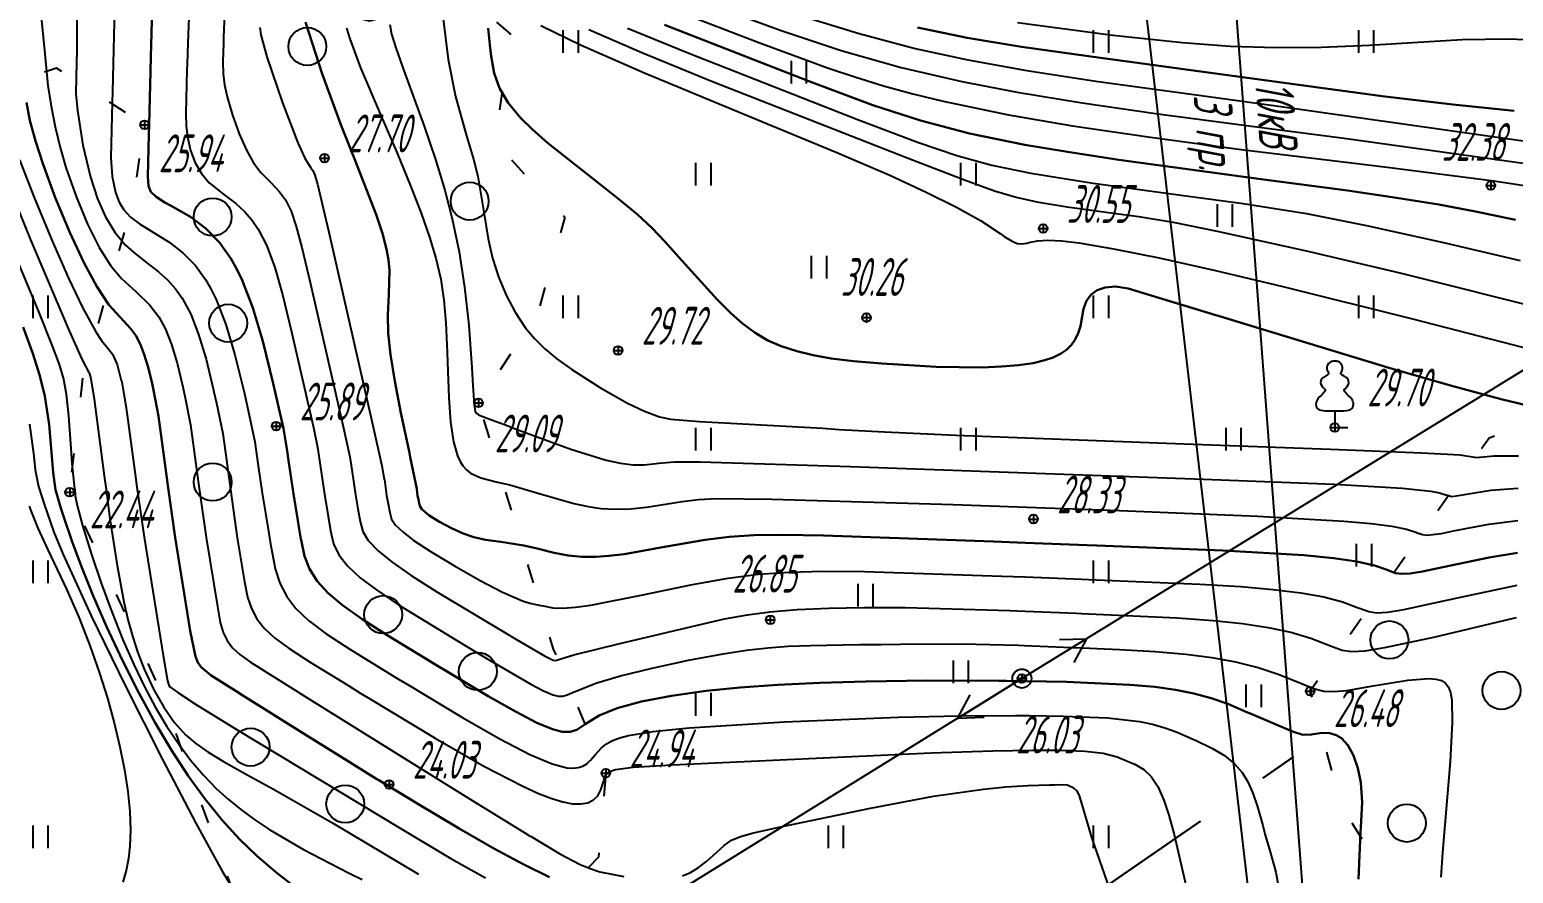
# Model space of a CAD drawing. Extents: x 1233805 to 1234355, y 654698 to 655114.
# Drawn here: x 1234234.34 to 1234273.51, y 654754.49 to 654776.77 of the extents above; entities that cross this region are included whole.
import ezdxf

# ---------------------------------------------------------------- set-up
doc = ezdxf.new("R2010")
doc.units = 0
doc.linetypes.add('ИИDash_05_15', pattern=[2, 0.5, -1.5])
doc.linetypes.add('ИИDash_50_20', pattern=[7, 5, -2])
for name, color, linetype, lineweight in [('ИИ_ГОРИЗОНТАЛИ_ОСН', 32, 'Continuous', 25), ('ИИ_ГОРИЗОНТАЛИ_УТОЛЩ', 32, 'Continuous', 30), ('ИИ_ДОРОГИ_АД', 7, 'Continuous', 25), ('ИИ_ЛЭП_ВН', 250, 'Continuous', 25), ('ИИ_ЛЭП_НН', 250, 'Continuous', 25), ('ИИ_ОТМЕТКИ', 7, 'Continuous', 25), ('ИИ_УГОДЬЯ', 7, 'Continuous', 25)]:
    doc.layers.add(name, color=color, linetype=linetype, lineweight=lineweight)
doc.styles.add('VNIPISIMPLEXCUR', font='simplex.shx', dxfattribs={"width": 0.8, "oblique": 15})
doc.styles.add('ГОСТ 2.304 КУРСИВ', font='cs_gost2304.shx', dxfattribs={"oblique": 15})

# ---------------------------------------------------------------- blocks, each defined once
blk = doc.blocks.new('ИИ05401')
at = {"color": 0, "linetype": 'Continuous', "lineweight": 25}
for points in [[(-0.4, 1.2), (-0.4, 0)], [(0.4, 1.2), (0.4, 0)]]:
    blk.add_lwpolyline(points, dxfattribs=at)
blk = doc.blocks.new('ИИ053881')
at = {"color": 0, "linetype": 'Continuous', "lineweight": 25}
blk.add_lwpolyline([(0, 0.875), (0.129, 0.876), (0.342, 0.878), (0.479, 0.882), (0.614, 0.891), (0.726, 0.907), (0.816, 0.94), (0.906, 1), (0.956, 1.071), (0.983, 1.151), (0.991, 1.231), (0.986, 1.295), (0.963, 1.379), (0.932, 1.445), (0.884, 1.516), (0.798, 1.61), (0.719, 1.692), (0.646, 1.766), (0.575, 1.842), (0.536, 1.889), (0.511, 1.929), (0.501, 1.967), (0.504, 1.992), (0.518, 2.017), (0.545, 2.049), (0.608, 2.115), (0.679, 2.198), (0.732, 2.29), (0.745, 2.372), (0.736, 2.444), (0.709, 2.515), (0.672, 2.575), (0.633, 2.617), (0.596, 2.646), (0.548, 2.678), (0.495, 2.709), (0.408, 2.76), (0.363, 2.789), (0.336, 2.812), (0.324, 2.831), (0.321, 2.846), (0.325, 2.865), (0.335, 2.89), (0.353, 2.928), (0.372, 2.968), (0.4, 3.034), (0.413, 3.103), (0.412, 3.19), (0.398, 3.247), (0.363, 3.319), (0.32, 3.377), (0.284, 3.414), (0.246, 3.444), (0.181, 3.476), (0.125, 3.489), (0.07, 3.496), (0, 3.5), (-0.07, 3.496), (-0.125, 3.489), (-0.181, 3.476), (-0.246, 3.444), (-0.284, 3.414), (-0.32, 3.377), (-0.363, 3.319), (-0.398, 3.247), (-0.412, 3.19), (-0.413, 3.103), (-0.4, 3.034), (-0.372, 2.968), (-0.353, 2.928), (-0.335, 2.89), (-0.325, 2.865), (-0.321, 2.846), (-0.324, 2.831), (-0.336, 2.812), (-0.363, 2.789), (-0.408, 2.76), (-0.495, 2.709), (-0.548, 2.678), (-0.596, 2.646), (-0.633, 2.617), (-0.672, 2.575), (-0.709, 2.515), (-0.736, 2.444), (-0.745, 2.372), (-0.732, 2.29), (-0.679, 2.198), (-0.608, 2.115), (-0.545, 2.049), (-0.518, 2.017), (-0.504, 1.992), (-0.501, 1.967), (-0.511, 1.929), (-0.536, 1.889), (-0.575, 1.842), (-0.646, 1.766), (-0.719, 1.692), (-0.798, 1.61), (-0.884, 1.516), (-0.932, 1.445), (-0.963, 1.379), (-0.986, 1.295), (-0.991, 1.231), (-0.983, 1.151), (-0.956, 1.071), (-0.906, 1), (-0.816, 0.94), (-0.726, 0.907), (-0.614, 0.891), (-0.479, 0.882), (-0.342, 0.878), (-0.129, 0.876)], close=True, dxfattribs=at)
blk.add_lwpolyline([(0, 0.875), (0, 0), (0.7, 0)], dxfattribs=at)
blk = doc.blocks.new('ИИ05368')
at = {"color": 0, "linetype": 'Continuous'}
blk.add_circle((0, 0), 1, dxfattribs=at)
blk = doc.blocks.new('ИИ051081')
at = {"linetype": 'Continuous', "lineweight": 25}
blk.add_hatch(color=0, dxfattribs=at).paths.add_polyline_path([(-0.05, 0, 1), (0.05, 0, 1)])
at = {"color": 0, "linetype": 'Continuous', "lineweight": 25}
for radius in [0.5, 0.05]:
    blk.add_circle((0, 0), radius, dxfattribs=at)
blk = doc.blocks.new('ИИ051144')
at = {"color": 0, "linetype": 'Continuous', "lineweight": 25, "flags": 128}
for points in [[(4, 0), (0, 0)], [(2.775, 0.707), (4, 0), (2.775, -0.707)]]:
    blk.add_lwpolyline(points, dxfattribs=at)
blk = doc.blocks.new('PICKET')
at = {"color": 0, "linetype": 'Continuous', "lineweight": 25}
for p, q in [((-0.23, 0), (0.23, 0)), ((0, 0.23), (0, -0.23))]:
    blk.add_line(p, q, dxfattribs=at)
blk.add_circle((0, 0), 0.23, dxfattribs=at)
at = {"color": 0, "linetype": 'Continuous', "style": 'VNIPISIMPLEXCUR', "oblique": 15, "width": 0.8}
blk.add_attdef('OTMETKA', (1.25, 0.3), '', height=2, dxfattribs=at)
at = {"color": 8, "linetype": 'Continuous', "style": 'VNIPISIMPLEXCUR', "oblique": 15, "width": 0.8, "flags": 1}
blk.add_attdef('NOMER', (1.25, -2.7), '', height=2, dxfattribs=at)

msp = doc.modelspace()

# ---------------------------------------------------------------- linework, layer by layer
at = {"layer": 'ИИ_ГОРИЗОНТАЛИ_ОСН', "flags": 128}
for points, elevation in [([(1234238.641, 654779.506), (1234238.517, 654776.424), (1234238.496, 654775.851), (1234238.491, 654775.714), (1234238.461, 654774.555), (1234238.473, 654774.227), (1234238.506, 654773.941), (1234238.589, 654773.574), (1234238.712, 654773.25), (1234238.877, 654772.968), (1234239.084, 654772.727), (1234239.468, 654772.418), (1234239.781, 654772.176), (1234240.01, 654771.968), (1234240.208, 654771.744), (1234240.377, 654771.5), (1234240.6, 654771.058), (1234240.812, 654770.484), (1234241.017, 654769.773), (1234241.263, 654768.756), (1234241.833, 654766.262), (1234241.943, 654765.741), (1234241.998, 654765.396), (1234242.015, 654765.27), (1234242.124, 654764.5), (1234242.214, 654763.965), (1234242.285, 654763.548), (1234242.287, 654763.536), (1234242.365, 654763.189), (1234242.504, 654762.903), (1234242.735, 654762.608), (1234243.068, 654762.298), (1234243.497, 654761.973), (1234244.076, 654761.582), (1234245.838, 654760.506), (1234246.059, 654760.374), (1234246.399, 654760.171), (1234247.572, 654759.486), (1234247.909, 654759.311), (1234248.152, 654759.208), (1234248.295, 654759.171), (1234248.416, 654759.169), (1234248.537, 654759.2), (1234248.722, 654759.28), (1234249.315, 654759.519), (1234249.944, 654759.704), (1234250.779, 654759.91), (1234251.736, 654760.116), (1234252.654, 654760.286), (1234253.271, 654760.381), (1234253.835, 654760.447), (1234254.365, 654760.488), (1234254.956, 654760.511), (1234256.253, 654760.53), (1234256.823, 654760.535), (1234257.335, 654760.542), (1234258.95, 654760.555), (1234260.439, 654760.514), (1234260.608, 654760.506), (1234261.848, 654760.455), (1234261.938, 654760.452), (1234263.113, 654760.404), (1234264.054, 654760.347), (1234264.87, 654760.275), (1234265.553, 654760.188), (1234266.179, 654760.072), (1234266.774, 654759.922), (1234267.333, 654759.74), (1234267.922, 654759.504), (1234267.939, 654759.496), (1234268.278, 654759.361), (1234268.515, 654759.302), (1234268.778, 654759.289), (1234269.121, 654759.321), (1234269.811, 654759.438), (1234270.726, 654759.591), (1234271.281, 654759.636), (1234271.473, 654759.622), (1234271.617, 654759.581), (1234271.726, 654759.511), (1234271.805, 654759.406), (1234271.859, 654759.263), (1234271.891, 654759.071), (1234271.901, 654758.476), (1234271.843, 654757.44), (1234271.71, 654755.769), (1234271.649, 654755.042), (1234271.605, 654754.393)], 26.5), ([(1234236.602, 654778.077), (1234236.528, 654775.134), (1234236.518, 654774.847), (1234236.486, 654773.395), (1234236.522, 654772.895), (1234236.611, 654772.469), (1234236.702, 654772.216), (1234236.827, 654772.01), (1234237.004, 654771.82), (1234237.24, 654771.639), (1234237.537, 654771.459), (1234238.028, 654771.154), (1234238.399, 654770.865), (1234238.718, 654770.539), (1234238.985, 654770.173), (1234239.126, 654769.927), (1234239.262, 654769.647), (1234239.522, 654768.979), (1234239.763, 654768.178), (1234240.011, 654767.159), (1234240.021, 654767.117), (1234240.114, 654766.709), (1234240.286, 654765.883), (1234240.379, 654765.253), (1234240.483, 654764.53), (1234240.629, 654763.633), (1234240.722, 654763.073), (1234240.727, 654763.047), (1234240.825, 654762.533), (1234240.948, 654762.15), (1234241.128, 654761.803), (1234241.37, 654761.487), (1234241.706, 654761.168), (1234242.171, 654760.817), (1234242.791, 654760.409), (1234243.808, 654759.785), (1234244.079, 654759.62), (1234244.351, 654759.456), (1234245.755, 654758.61), (1234246.752, 654758.04), (1234247.546, 654757.629), (1234248.135, 654757.38), (1234248.524, 654757.28), (1234248.685, 654757.269), (1234248.826, 654757.284), (1234248.946, 654757.322), (1234249.053, 654757.386), (1234249.153, 654757.476), (1234249.272, 654757.617), (1234249.437, 654757.804), (1234249.569, 654757.908), (1234249.728, 654757.994), (1234249.921, 654758.067), (1234250.156, 654758.13), (1234250.795, 654758.236), (1234251.756, 654758.33), (1234254.274, 654758.488), (1234257.278, 654758.616), (1234258.896, 654758.654), (1234260.368, 654758.658), (1234260.432, 654758.657), (1234260.723, 654758.656), (1234261.634, 654758.644), (1234262.8, 654758.593), (1234263.642, 654758.501), (1234263.988, 654758.431), (1234264.316, 654758.337), (1234264.637, 654758.218), (1234265.05, 654758.037), (1234265.096, 654758.016), (1234265.125, 654758.003), (1234265.573, 654757.788), (1234265.889, 654757.598), (1234266.15, 654757.386), (1234266.355, 654757.149), (1234266.503, 654756.905), (1234266.636, 654756.606), (1234266.759, 654756.248), (1234266.898, 654755.75), (1234266.966, 654755.498), (1234267.079, 654755.117), (1234267.243, 654754.524), (1234267.329, 654754.032)], 25.5), ([(1234239.525, 654777.988), (1234239.464, 654776.572), (1234239.46, 654776.459), (1234239.459, 654776.425), (1234239.444, 654775.92), (1234239.452, 654775.604), (1234239.485, 654775.313), (1234239.553, 654774.995), (1234239.695, 654774.508), (1234239.875, 654774.015), (1234240.064, 654773.588), (1234240.253, 654773.252), (1234240.444, 654772.998), (1234240.706, 654772.729), (1234240.941, 654772.487), (1234241.097, 654772.274), (1234241.242, 654771.979), (1234241.382, 654771.573), (1234241.532, 654771.016), (1234241.752, 654770.089), (1234242.62, 654766.29), (1234242.794, 654765.488), (1234242.852, 654765.145), (1234242.852, 654765.144), (1234242.944, 654764.485), (1234243.008, 654764.115), (1234243.066, 654763.785), (1234243.067, 654763.778), (1234243.136, 654763.515), (1234243.282, 654763.278), (1234243.539, 654763.01), (1234243.917, 654762.704), (1234244.415, 654762.357), (1234245.088, 654761.925), (1234247.018, 654760.769), (1234247.049, 654760.751), (1234247.194, 654760.666), (1234247.936, 654760.235), (1234248.161, 654760.122), (1234248.23, 654760.114), (1234248.344, 654760.148), (1234248.712, 654760.26), (1234249.922, 654760.557), (1234250.968, 654760.809), (1234251.225, 654760.872), (1234252.69, 654761.208), (1234253.294, 654761.314), (1234253.881, 654761.393), (1234254.609, 654761.456), (1234255.438, 654761.496), (1234256.375, 654761.513), (1234257.469, 654761.508), (1234260.224, 654761.428), (1234260.623, 654761.411), (1234261.985, 654761.357), (1234262.111, 654761.352), (1234264.643, 654761.238), (1234265.594, 654761.168), (1234266.363, 654761.088), (1234267.041, 654760.985), (1234267.644, 654760.856), (1234268.171, 654760.7), (1234268.684, 654760.5), (1234268.692, 654760.497), (1234268.994, 654760.383), (1234269.251, 654760.347), (1234269.601, 654760.367), (1234270.12, 654760.452), (1234271.415, 654760.731), (1234273.48, 654761.22), (1234273.603, 654761.25)], 27), ([(1234250.456, 654777.644), (1234253.597, 654776.426), (1234255.406, 654775.759), (1234256.154, 654775.511), (1234256.887, 654775.288), (1234257.658, 654775.077), (1234258.457, 654774.88), (1234260.187, 654774.52), (1234261.879, 654774.231), (1234263.932, 654773.927), (1234266.333, 654773.608), (1234269.459, 654773.226), (1234270.255, 654773.13), (1234273.003, 654772.778), (1234273.863, 654772.647)], 32.5), ([(1234252.283, 654777.443), (1234254.18, 654776.745), (1234255.771, 654776.221), (1234257.355, 654775.773), (1234258.954, 654775.397), (1234260.417, 654775.115), (1234262.127, 654774.834), (1234264.129, 654774.546), (1234267.008, 654774.166), (1234269.046, 654773.9), (1234274.033, 654773.207)], 33), ([(1234234.643, 654777.097), (1234234.727, 654776.311), (1234234.765, 654775.853), (1234234.822, 654775.291), (1234234.907, 654774.75), (1234235.017, 654774.202), (1234235.149, 654773.661), (1234235.301, 654773.133), (1234235.568, 654772.36), (1234235.869, 654771.635), (1234236.18, 654771.018), (1234236.488, 654770.535), (1234236.77, 654770.201), (1234237.152, 654769.843), (1234237.518, 654769.496), (1234237.756, 654769.187), (1234237.925, 654768.864), (1234238.085, 654768.454), (1234238.233, 654767.962), (1234238.386, 654767.334), (1234238.396, 654767.293), (1234238.442, 654767.09), (1234238.59, 654766.334), (1234238.794, 654764.839), (1234238.81, 654764.714), (1234239.002, 654763.356), (1234239.298, 654761.538), (1234239.376, 654761.118), (1234239.452, 654760.854), (1234239.556, 654760.639), (1234239.701, 654760.449), (1234239.895, 654760.272), (1234240.176, 654760.065), (1234241.349, 654759.325), (1234241.685, 654759.117), (1234245.025, 654757.041), (1234246.039, 654756.409), (1234247.418, 654755.558), (1234247.541, 654755.484), (1234247.582, 654755.459), (1234248.34, 654755.009), (1234248.876, 654754.727), (1234249.141, 654754.614), (1234249.393, 654754.532), (1234250.026, 654754.411)], 24.5), ([(1234235.584, 654777.035), (1234235.587, 654776.229), (1234235.571, 654775.533), (1234235.571, 654775.518), (1234235.565, 654775.077), (1234235.601, 654774.632), (1234235.743, 654773.721), (1234235.946, 654772.87), (1234236.134, 654772.305), (1234236.347, 654771.824), (1234236.59, 654771.418), (1234236.864, 654771.087), (1234237.082, 654770.889), (1234237.403, 654770.64), (1234237.743, 654770.377), (1234237.986, 654770.158), (1234238.194, 654769.927), (1234238.37, 654769.68), (1234238.594, 654769.255), (1234238.803, 654768.716), (1234238.998, 654768.07), (1234239.199, 654767.247), (1234239.208, 654767.205), (1234239.276, 654766.91), (1234239.438, 654766.109), (1234239.607, 654764.891), (1234239.643, 654764.622), (1234239.823, 654763.348), (1234240.014, 654762.185), (1234240.095, 654761.783), (1234240.195, 654761.483), (1234240.34, 654761.213), (1234240.533, 654760.967), (1234240.807, 654760.713), (1234241.197, 654760.425), (1234241.752, 654760.065), (1234242.74, 654759.457), (1234243.09, 654759.243), (1234243.299, 654759.115), (1234245.045, 654758.06), (1234246.33, 654757.324), (1234247.36, 654756.79), (1234247.776, 654756.602), (1234248.126, 654756.465), (1234248.42, 654756.377), (1234248.677, 654756.329), (1234248.898, 654756.322), (1234249.083, 654756.356), (1234249.229, 654756.429), (1234249.343, 654756.541), (1234249.425, 654756.692), (1234249.489, 654756.907), (1234249.498, 654756.947), (1234249.537, 654757.065), (1234249.59, 654757.138), (1234249.676, 654757.191), (1234249.806, 654757.231), (1234250.272, 654757.291), (1234251.307, 654757.352), (1234258.14, 654757.672), (1234259.77, 654757.728), (1234260.832, 654757.742), (1234260.876, 654757.741), (1234261.156, 654757.742), (1234261.553, 654757.74), (1234262.208, 654757.715), (1234262.688, 654757.663), (1234263.056, 654757.571), (1234263.454, 654757.403), (1234263.496, 654757.383), (1234263.504, 654757.379), (1234263.759, 654757.236), (1234263.952, 654757.052), (1234264.127, 654756.784), (1234264.287, 654756.423), (1234264.417, 654756.03), (1234264.558, 654755.518), (1234264.9, 654754.03)], 25), ([(1234245.248, 654777.121), (1234245.394, 654775.98), (1234245.584, 654775), (1234245.877, 654773.963), (1234246.059, 654773.352), (1234246.173, 654772.898), (1234246.337, 654771.953), (1234246.452, 654771.242), (1234246.565, 654770.733), (1234246.72, 654770.238), (1234246.92, 654769.758), (1234247.158, 654769.308), (1234247.426, 654768.906), (1234247.669, 654768.611), (1234247.943, 654768.339), (1234248.259, 654768.078), (1234248.66, 654767.792), (1234249.412, 654767.311), (1234250.126, 654766.905), (1234250.571, 654766.691), (1234250.969, 654766.542), (1234251.274, 654766.479), (1234252.031, 654766.425), (1234253.34, 654766.352), (1234255.283, 654766.242), (1234255.718, 654766.214), (1234256.916, 654766.145), (1234258.793, 654766.064), (1234264.827, 654765.836), (1234268.69, 654765.692), (1234271.102, 654765.594), (1234272.11, 654765.538), (1234272.492, 654765.483), (1234272.5, 654765.48), (1234272.549, 654765.469), (1234272.623, 654765.478), (1234272.636, 654765.481), (1234273.003, 654765.517), (1234273.649, 654765.516)], 29.5), ([(1234254.656, 654777.15), (1234256.243, 654776.665), (1234257.72, 654776.275), (1234259.113, 654775.97), (1234260.669, 654775.689), (1234262.488, 654775.41), (1234265.269, 654775.028), (1234267.249, 654774.759), (1234275.14, 654773.642)], 33.5), ([(1234240.421, 654776.826), (1234240.442, 654776.636), (1234240.6, 654776.049), (1234241.015, 654774.838), (1234241.422, 654773.776), (1234241.607, 654773.374), (1234241.767, 654773.12), (1234241.817, 654773.049), (1234241.872, 654772.924), (1234241.941, 654772.687), (1234242.242, 654771.423), (1234243.406, 654766.319), (1234243.642, 654765.248), (1234243.706, 654764.896), (1234243.707, 654764.891), (1234243.764, 654764.47), (1234243.805, 654764.251), (1234243.847, 654764.023), (1234243.848, 654764.016), (1234243.896, 654763.847), (1234244.002, 654763.688), (1234244.191, 654763.504), (1234244.47, 654763.29), (1234244.939, 654762.98), (1234245.555, 654762.608), (1234246.233, 654762.226), (1234246.824, 654761.917), (1234247.35, 654761.686), (1234247.548, 654761.624), (1234247.746, 654761.582), (1234247.84, 654761.564), (1234247.903, 654761.55), (1234248.153, 654761.505), (1234248.423, 654761.494), (1234248.755, 654761.516), (1234249.154, 654761.57), (1234250.533, 654761.848), (1234251.843, 654762.12), (1234252.784, 654762.286), (1234253.589, 654762.387), (1234254.406, 654762.447), (1234255.28, 654762.469), (1234256.385, 654762.458), (1234260.009, 654762.342), (1234260.627, 654762.316), (1234262.122, 654762.258), (1234262.299, 654762.252), (1234265.239, 654762.128), (1234266.32, 654762.061), (1234267.174, 654761.988), (1234267.902, 654761.899), (1234268.514, 654761.789), (1234269.008, 654761.66), (1234269.445, 654761.497), (1234269.454, 654761.493), (1234269.701, 654761.401), (1234269.911, 654761.371), (1234270.197, 654761.388), (1234270.621, 654761.458), (1234272.037, 654761.764), (1234273.612, 654762.103)], 27.5), ([(1234242.711, 654776.812), (1234242.794, 654776.522), (1234243.074, 654775.761), (1234243.594, 654774.543), (1234244.041, 654773.507), (1234244.399, 654772.645), (1234244.679, 654771.923), (1234244.9, 654771.288), (1234245.066, 654770.733), (1234245.194, 654770.183), (1234245.281, 654769.629), (1234245.334, 654769.03), (1234245.367, 654768.25), (1234245.374, 654767.987), (1234245.405, 654767.051), (1234245.454, 654766.4), (1234245.531, 654765.887), (1234245.637, 654765.512), (1234245.704, 654765.369), (1234245.783, 654765.248), (1234245.876, 654765.146), (1234245.985, 654765.061), (1234246.255, 654764.935), (1234246.694, 654764.822), (1234247.019, 654764.745), (1234247.73, 654764.537), (1234248.713, 654764.255), (1234249.088, 654764.175), (1234249.424, 654764.125), (1234249.804, 654764.103), (1234250.205, 654764.115), (1234250.632, 654764.16), (1234251.185, 654764.249), (1234251.567, 654764.312), (1234252.002, 654764.363), (1234252.466, 654764.388), (1234253.939, 654764.374), (1234258.725, 654764.229), (1234263.116, 654764.074), (1234266.766, 654763.92), (1234269.044, 654763.788), (1234269.758, 654763.725), (1234270.308, 654763.655), (1234270.696, 654763.58), (1234270.968, 654763.49), (1234270.977, 654763.486), (1234271.114, 654763.436), (1234271.23, 654763.42), (1234271.622, 654763.468), (1234271.936, 654763.532), (1234272.87, 654763.712), (1234273.631, 654763.809)], 28.5), ([(1234243.848, 654776.907), (1234243.898, 654776.654), (1234244.006, 654776.29), (1234244.183, 654775.784), (1234244.362, 654775.302), (1234244.76, 654774.217), (1234245.059, 654773.34), (1234245.306, 654772.526), (1234245.5, 654771.777), (1234245.68, 654770.905), (1234245.824, 654769.965), (1234245.933, 654768.967), (1234246.015, 654767.837), (1234246.041, 654767.373), (1234246.074, 654766.864), (1234246.106, 654766.689), (1234246.137, 654766.639), (1234246.195, 654766.599), (1234246.532, 654766.467), (1234246.876, 654766.34), (1234247.214, 654766.212), (1234248.628, 654765.692), (1234249.559, 654765.403), (1234249.938, 654765.32), (1234250.273, 654765.278), (1234250.568, 654765.276), (1234250.882, 654765.313), (1234250.958, 654765.325), (1234251.368, 654765.359), (1234252.049, 654765.353), (1234256.01, 654765.231), (1234265.336, 654764.902), (1234268.782, 654764.764), (1234270.577, 654764.663), (1234271.334, 654764.583), (1234271.566, 654764.539), (1234271.73, 654764.486), (1234271.738, 654764.483), (1234271.89, 654764.444), (1234272.122, 654764.473), (1234272.228, 654764.494), (1234272.918, 654764.61), (1234273.64, 654764.663)], 29), ([(1234247.838, 654776.881), (1234248.884, 654776.369), (1234250.597, 654775.618), (1234253.414, 654774.448), (1234255.65, 654773.523), (1234257.052, 654772.922), (1234258.016, 654772.48), (1234258.815, 654772.08), (1234259.443, 654771.726), (1234259.963, 654771.383), (1234260.071, 654771.307), (1234260.262, 654771.19), (1234260.413, 654771.126), (1234260.542, 654771.109), (1234260.682, 654771.133), (1234260.721, 654771.144), (1234260.949, 654771.194), (1234261.225, 654771.209), (1234261.591, 654771.19), (1234262.047, 654771.137), (1234262.958, 654770.984), (1234264.163, 654770.741), (1234265.655, 654770.408), (1234267.425, 654769.988), (1234270.853, 654769.133), (1234275.26, 654767.997)], 30.5), ([(1234249.108, 654776.769), (1234250.508, 654776.166), (1234252.372, 654775.402), (1234257.54, 654773.373), (1234259.025, 654772.804), (1234259.819, 654772.517), (1234260.385, 654772.345), (1234260.937, 654772.224), (1234261.736, 654772.094), (1234262.96, 654771.925), (1234263.628, 654771.834), (1234264.537, 654771.688), (1234265.699, 654771.448), (1234268.089, 654770.918), (1234270.55, 654770.338), (1234274.522, 654769.342)], 31), ([(1234250.128, 654776.806), (1234251.744, 654776.145), (1234256.226, 654774.391), (1234257.809, 654773.792), (1234258.821, 654773.447), (1234259.748, 654773.192), (1234260.775, 654772.977), (1234262.419, 654772.713), (1234264.937, 654772.37), (1234266.381, 654772.176), (1234268.056, 654771.916), (1234269.637, 654771.599), (1234271.668, 654771.15), (1234273.693, 654770.673)], 31.5), ([(1234260.421, 654776.958), (1234262.939, 654776.625), (1234264.778, 654776.427), (1234266.036, 654776.337), (1234267.24, 654776.296), (1234268.448, 654776.302), (1234269.721, 654776.355), (1234270.575, 654776.411), (1234272.164, 654776.505), (1234273.385, 654776.527), (1234274.529, 654776.484)], 34.5), ([(1234233.456, 654773.436), (1234234.364, 654771.223), (1234235.358, 654768.879), (1234235.721, 654768.068), (1234235.903, 654767.72), (1234235.911, 654767.709), (1234235.952, 654767.585), (1234235.958, 654767.557), (1234235.961, 654767.546), (1234236.046, 654767.011), (1234236.312, 654764.991), (1234236.358, 654764.626), (1234236.462, 654763.848), (1234236.655, 654762.619), (1234236.832, 654761.658), (1234236.943, 654761.159), (1234237.062, 654760.725), (1234237.199, 654760.315), (1234237.368, 654759.886), (1234237.62, 654759.338), (1234237.88, 654758.875), (1234238.159, 654758.48), (1234238.457, 654758.15), (1234238.728, 654757.917), (1234239.056, 654757.687), (1234239.462, 654757.442), (1234240.106, 654757.087), (1234240.784, 654756.715), (1234242.317, 654755.833), (1234244.61, 654754.466)], 23), ([(1234234.071, 654773.335), (1234234.462, 654772.334), (1234234.927, 654771.213), (1234235.369, 654770.204), (1234235.735, 654769.431), (1234236.087, 654768.792), (1234236.241, 654768.563), (1234236.404, 654768.359), (1234236.526, 654768.201), (1234236.648, 654767.928), (1234236.762, 654767.507), (1234236.771, 654767.469), (1234236.786, 654767.405), (1234236.894, 654766.785), (1234237.145, 654764.899), (1234237.164, 654764.746), (1234237.362, 654763.37), (1234237.866, 654760.244), (1234237.985, 654759.57), (1234238.013, 654759.459), (1234238.039, 654759.414), (1234238.251, 654759.266), (1234238.255, 654759.263), (1234238.718, 654758.958), (1234238.721, 654758.956), (1234239.821, 654758.282), (1234244.126, 654755.681), (1234245.464, 654754.884), (1234246.38, 654754.371)], 23.5), ([(1234233.061, 654772.936), (1234234.581, 654769.296), (1234234.929, 654768.441), (1234235.118, 654767.931), (1234235.233, 654767.536), (1234235.307, 654767.141), (1234235.369, 654766.566), (1234235.426, 654765.72), (1234235.451, 654765.316), (1234235.528, 654764.647), (1234235.533, 654764.618), (1234235.544, 654764.51), (1234235.545, 654764.463), (1234235.592, 654764.207), (1234235.737, 654763.676), (1234235.972, 654762.91), (1234236.229, 654762.15), (1234236.507, 654761.397), (1234236.806, 654760.659), (1234237.093, 654760.006), (1234237.378, 654759.415), (1234237.668, 654758.87), (1234237.967, 654758.367), (1234238.277, 654757.901), (1234238.598, 654757.472), (1234238.93, 654757.08), (1234239.275, 654756.724), (1234239.582, 654756.445), (1234239.918, 654756.172), (1234240.284, 654755.904), (1234240.683, 654755.638), (1234241.57, 654755.118), (1234242.762, 654754.506), (1234243.12, 654754.327)], 22.5), ([(1234234.339, 654766.352), (1234234.45, 654765.503), (1234234.49, 654765.148), (1234234.577, 654764.702), (1234234.738, 654764.189), (1234234.783, 654764.059), (1234234.801, 654764.006), (1234234.982, 654763.498), (1234235.217, 654762.923), (1234235.963, 654761.293), (1234236.861, 654759.452), (1234237.85, 654757.493), (1234238.727, 654755.818), (1234239.426, 654754.551), (1234239.765, 654753.983)], 21.5), ([(1234234.332, 654764.185), (1234234.358, 654764.114), (1234234.384, 654764.043), (1234234.555, 654763.608), (1234234.82, 654763.032), (1234234.908, 654762.849), (1234235.31, 654761.998), (1234235.636, 654761.251), (1234235.93, 654760.508), (1234236.19, 654759.772), (1234236.394, 654759.119), (1234236.574, 654758.466), (1234236.725, 654757.829), (1234236.845, 654757.22), (1234236.932, 654756.651), (1234236.984, 654756.124), (1234237.003, 654755.643), (1234236.988, 654755.211), (1234236.949, 654754.883), (1234236.886, 654754.566), (1234236.798, 654754.261)], 21), ([(1234251.578, 654754.423), (1234251.789, 654754.513), (1234252.002, 654754.641), (1234252.218, 654754.808), (1234252.483, 654755.046), (1234252.676, 654755.222), (1234252.875, 654755.363), (1234253.107, 654755.462), (1234253.454, 654755.558), (1234254.129, 654755.709), (1234256.497, 654756.207), (1234258.207, 654756.527), (1234259.527, 654756.715), (1234260.116, 654756.771), (1234260.695, 654756.807), (1234261.272, 654756.825), (1234261.321, 654756.825), (1234261.403, 654756.831), (1234261.473, 654756.837), (1234261.734, 654756.825), (1234261.874, 654756.764), (1234261.895, 654756.75), (1234261.903, 654756.745), (1234261.988, 654756.67), (1234262.052, 654756.541), (1234262.12, 654756.304), (1234262.374, 654755.438), (1234262.864, 654754.042)], 24.5)]:
    msp.add_lwpolyline(points, dxfattribs=dict(at, elevation=elevation))
at = {"layer": 'ИИ_ГОРИЗОНТАЛИ_УТОЛЩ', "flags": 128}
for points, elevation in [([(1234237.629, 654779.335), (1234237.562, 654776.689), (1234237.545, 654776.045), (1234237.526, 654775.316), (1234237.495, 654774.271), (1234237.485, 654774.004), (1234237.46, 654772.888), (1234237.481, 654772.646), (1234237.545, 654772.489), (1234237.678, 654772.353), (1234237.915, 654772.203), (1234238.06, 654772.126), (1234238.584, 654771.826), (1234238.996, 654771.514), (1234239.355, 654771.147), (1234239.657, 654770.725), (1234239.806, 654770.458), (1234239.951, 654770.152), (1234240.232, 654769.421), (1234240.496, 654768.544), (1234240.772, 654767.428), (1234240.773, 654767.423), (1234240.854, 654767.078), (1234241.047, 654766.233), (1234241.144, 654765.649), (1234241.179, 654765.391), (1234241.304, 654764.515), (1234241.421, 654763.804), (1234241.503, 654763.311), (1234241.506, 654763.293), (1234241.595, 654762.862), (1234241.726, 654762.527), (1234241.932, 654762.205), (1234242.219, 654761.893), (1234242.599, 654761.573), (1234243.117, 654761.205), (1234243.782, 654760.777), (1234244.794, 654760.163), (1234245.069, 654759.997), (1234245.389, 654759.805), (1234246.451, 654759.169), (1234247.168, 654758.76), (1234247.73, 654758.469), (1234248.143, 654758.294), (1234248.402, 654758.227), (1234248.61, 654758.224), (1234248.787, 654758.283), (1234249.006, 654758.426), (1234249.376, 654758.662), (1234249.851, 654758.852), (1234250.494, 654759.026), (1234251.287, 654759.18), (1234252.205, 654759.308), (1234253.097, 654759.398), (1234254.099, 654759.469), (1234255.207, 654759.523), (1234256.415, 654759.559), (1234258.027, 654759.579), (1234259.93, 654759.574), (1234259.988, 654759.574), (1234260.135, 654759.572), (1234261.715, 654759.547), (1234263.392, 654759.471), (1234264.049, 654759.413), (1234264.596, 654759.339), (1234265.077, 654759.243), (1234265.534, 654759.118), (1234265.973, 654758.963), (1234266.492, 654758.742), (1234266.545, 654758.719), (1234267.685, 654758.237), (1234267.953, 654758.152), (1234268.186, 654758.161), (1234268.232, 654758.168), (1234268.475, 654758.197), (1234268.667, 654758.188), (1234268.836, 654758.142), (1234268.979, 654758.057), (1234269.147, 654757.872), (1234269.294, 654757.602), (1234269.412, 654757.264), (1234269.489, 654756.89), (1234269.523, 654756.369), (1234269.488, 654755.699), (1234269.479, 654755.586), (1234269.425, 654754.336)], 26), ([(1234241.628, 654776.963), (1234242.066, 654775.606), (1234242.566, 654774.24), (1234242.92, 654773.356), (1234243.493, 654771.885), (1234243.658, 654771.384), (1234243.765, 654770.974), (1234243.814, 654770.695), (1234243.839, 654770.42), (1234243.821, 654769.771), (1234243.796, 654769.229), (1234243.81, 654768.755), (1234243.871, 654768.19), (1234243.982, 654767.484), (1234244.142, 654766.648), (1234244.367, 654765.594), (1234244.392, 654765.479), (1234244.561, 654764.643), (1234244.561, 654764.639), (1234244.585, 654764.455), (1234244.604, 654764.368), (1234244.628, 654764.26), (1234244.629, 654764.254), (1234244.651, 654764.18), (1234244.696, 654764.111), (1234244.893, 654763.943), (1234245.166, 654763.771), (1234245.481, 654763.603), (1234245.786, 654763.468), (1234246.068, 654763.37), (1234246.375, 654763.299), (1234246.785, 654763.243), (1234247.389, 654763.151), (1234247.739, 654763.064), (1234248.191, 654762.952), (1234248.559, 654762.886), (1234248.924, 654762.851), (1234249.289, 654762.848), (1234249.634, 654762.871), (1234250.036, 654762.92), (1234251.157, 654763.118), (1234252.175, 654763.299), (1234252.815, 654763.377), (1234253.474, 654763.418), (1234254.234, 654763.427), (1234255.3, 654763.408), (1234259.794, 654763.256), (1234260.626, 654763.222), (1234262.259, 654763.16), (1234262.515, 654763.151), (1234265.847, 654763.018), (1234267.985, 654762.889), (1234268.764, 654762.812), (1234269.384, 654762.722), (1234269.846, 654762.62), (1234270.207, 654762.493), (1234270.215, 654762.49), (1234270.407, 654762.418), (1234270.57, 654762.396), (1234270.793, 654762.409), (1234271.121, 654762.463), (1234271.819, 654762.609), (1234272.88, 654762.83), (1234273.621, 654762.956)], 28), ([(1234246.444, 654776.81), (1234246.494, 654776.371), (1234246.524, 654776.066), (1234246.602, 654775.616), (1234246.746, 654775.226), (1234246.979, 654774.837), (1234247.305, 654774.443), (1234247.616, 654774.136), (1234248.018, 654773.782), (1234249.217, 654772.828), (1234249.944, 654772.258), (1234250.387, 654771.886), (1234250.768, 654771.532), (1234251.114, 654771.175), (1234251.552, 654770.683), (1234251.563, 654770.671), (1234252.493, 654769.642), (1234252.851, 654769.286), (1234253.164, 654769.008), (1234253.496, 654768.761), (1234253.832, 654768.564), (1234254.184, 654768.409), (1234254.6, 654768.276), (1234255.031, 654768.17), (1234255.501, 654768.088), (1234256.09, 654768.016), (1234256.843, 654767.949), (1234258.279, 654767.866), (1234259.493, 654767.852), (1234260.005, 654767.872), (1234260.452, 654767.909), (1234260.833, 654767.964), (1234261.146, 654768.037), (1234261.366, 654768.113), (1234261.555, 654768.206), (1234261.715, 654768.318), (1234261.848, 654768.447), (1234261.95, 654768.591), (1234262.029, 654768.756), (1234262.085, 654768.943), (1234262.132, 654769.193), (1234262.17, 654769.394), (1234262.248, 654769.608), (1234262.369, 654769.773), (1234262.53, 654769.891), (1234262.737, 654769.964), (1234263.013, 654769.987), (1234263.342, 654769.931), (1234265.661, 654769.228), (1234265.784, 654769.19), (1234270.203, 654767.845), (1234271.859, 654767.37), (1234273.193, 654767.013), (1234274.147, 654766.783)], 30), ([(1234251.107, 654776.892), (1234254.911, 654775.408), (1234256.606, 654774.776), (1234257.861, 654774.369), (1234259.154, 654774.03), (1234260.614, 654773.731), (1234261.741, 654773.539), (1234263.102, 654773.331), (1234266.916, 654772.814), (1234269.135, 654772.519), (1234270.426, 654772.331), (1234271.544, 654772.149), (1234272.518, 654771.969), (1234273.576, 654771.749)], 32), ([(1234257.782, 654776.825), (1234259.097, 654776.554), (1234260.525, 654776.318), (1234262.615, 654776.025), (1234263.462, 654775.91), (1234265.128, 654775.679), (1234270.054, 654775.016), (1234271.916, 654774.793), (1234273.536, 654774.622)], 34), ([(1234234.254, 654774.841), (1234234.349, 654774.368), (1234234.492, 654773.834), (1234234.686, 654773.234), (1234235.019, 654772.336), (1234235.404, 654771.411), (1234235.778, 654770.604), (1234236.111, 654769.983), (1234236.436, 654769.502), (1234236.816, 654769.078), (1234237.013, 654768.867), (1234237.141, 654768.694), (1234237.257, 654768.473), (1234237.367, 654768.191), (1234237.468, 654767.854), (1234237.574, 654767.421), (1234237.583, 654767.381), (1234237.613, 654767.253), (1234237.742, 654766.56), (1234237.978, 654764.806), (1234237.987, 654764.731), (1234238.182, 654763.363), (1234238.582, 654760.891), (1234238.716, 654760.212), (1234238.78, 654760.054), (1234238.87, 654759.932), (1234239.138, 654759.716), (1234239.796, 654759.298), (1234239.97, 654759.19), (1234241.688, 654758.116), (1234242.456, 654757.636), (1234243.368, 654757.068), (1234243.509, 654756.981), (1234243.558, 654756.951), (1234244.588, 654756.323), (1234245.68, 654755.673), (1234246.595, 654755.15), (1234247.393, 654754.721), (1234248.065, 654754.39)], 24), ([(1234234.17, 654768.915), (1234234.427, 654768.215), (1234234.611, 654767.627), (1234234.741, 654767.091), (1234234.858, 654766.342), (1234234.938, 654765.391), (1234234.961, 654765.079), (1234235.023, 654764.62), (1234235.173, 654764.109), (1234235.207, 654764.004), (1234235.226, 654763.944), (1234235.46, 654763.248), (1234235.715, 654762.565), (1234236.019, 654761.817), (1234236.373, 654761.01), (1234236.8, 654760.096), (1234237.225, 654759.253), (1234237.654, 654758.469), (1234238.089, 654757.741), (1234238.53, 654757.067), (1234238.977, 654756.45), (1234239.428, 654755.891), (1234239.884, 654755.39), (1234240.339, 654754.95), (1234240.831, 654754.526), (1234241.362, 654754.12)], 22)]:
    msp.add_lwpolyline(points, dxfattribs=dict(at, elevation=elevation))
at = {"layer": 'ИИ_ДОРОГИ_АД', "linetype": 'ИИDash_50_20', "lineweight": 30, "flags": 128}
msp.add_lwpolyline([(1234241.467, 654724.232), (1234247.552, 654732.23), (1234253.366, 654742.36), (1234259.586, 654751.709), (1234261.049, 654752.969), (1234267.71, 654757.565)], dxfattribs=at)
at = {"layer": 'ИИ_ЛЭП_ВН', "flags": 128}
for points in [[(1234249.351, 654825.911), (1234265.551, 654785.678), (1234269.79, 654729.767)], [(1234249.351, 654825.911), (1234262.875, 654785.279), (1234269.346, 654729.68)]]:
    msp.add_lwpolyline(points, dxfattribs=at)
at = {"layer": 'ИИ_ЛЭП_НН', "flags": 128}
msp.add_lwpolyline([(1234301.454, 654784.799), (1234260.54, 654759.634), (1234225.508, 654737.946), (1234210.181, 654726.963)], dxfattribs=at)
at = {"layer": 'ИИ_УГОДЬЯ', "linetype": 'ИИDash_05_15', "flags": 128}
msp.add_lwpolyline([(1234231.668, 654777.41), (1234234.216, 654779.871), (1234238.188, 654780.821), (1234241.17, 654777.539), (1234243.318, 654776.999), (1234245.777, 654777.711), (1234247.031, 654776.66), (1234246.845, 654775.372), (1234246.63, 654773.792), (1234248.472, 654771.814), (1234247.768, 654769.321), (1234246.193, 654766.912), (1234248.167, 654760.411), (1234249.553, 654757.137), (1234249.361, 654754.914), (1234246.247, 654751.773), (1234240.192, 654752.694), (1234237.814, 654759.275), (1234235.398, 654764.552), (1234235.749, 654767.578), (1234237.068, 654772.196), (1234237.375, 654774.258), (1234235.05, 654775.749), (1234232.272, 654774.854), (1234229.637, 654773.941), (1234228.797, 654774.2), (1234228.624, 654775.02), (1234230.19, 654776.196), (1234231.36, 654776.781)], close=True, dxfattribs=at)
msp.add_lwpolyline([(1234325.021, 654776.616), (1234323.244, 654775.229), (1234320.313, 654775.257), (1234316.192, 654770.181), (1234313.43, 654768.288), (1234305.101, 654763.63), (1234300.146, 654763.584), (1234296.752, 654770.068), (1234288.165, 654772.359), (1234281.136, 654765.984), (1234279.18, 654764.535), (1234277.586, 654765.766), (1234277.296, 654767.505), (1234272.876, 654765.984), (1234268.153, 654759.303), (1234268.964, 654756.276), (1234271.013, 654753.029), (1234270.421, 654751.298), (1234269.146, 654747.108), (1234263.737, 654746.754), (1234260.596, 654743.76), (1234261.211, 654738.899), (1234257.261, 654735.168), (1234256.8, 654729.804), (1234256.112, 654728.108), (1234254.283, 654726.737)], dxfattribs=at)

# ---------------------------------------------------------------- block references
at = {"layer": 'ИИ_ЛЭП_НН', "xscale": 0.4999999999999997, "yscale": 0.4999999999999997, "zscale": 0.4999999999999997}
for rotation in [31.59424494078538, 211.7610807105179]:
    msp.add_blockref('ИИ051144', (1234260.54, 654759.634), dxfattribs=dict(at, rotation=rotation))
at = {"layer": 'ИИ_ЛЭП_НН', "xscale": 0.5, "yscale": 0.5, "zscale": 0.5}
msp.add_blockref('ИИ051081', (1234260.54, 654759.634), dxfattribs=at)
at = {"layer": 'ИИ_ОТМЕТКИ'}
ref = msp.add_blockref('PICKET', (1234237.375, 654774.258, 25.943), dxfattribs=dict(at, xscale=0.5, yscale=0.5, zscale=0.5))
ref.add_attrib('OTMETKA', '25.94', (1234237.751, 654773.004, 25.943), dxfattribs={"layer": '0', "color": 0, "linetype": 'Continuous', "height": 1, "style": 'ГОСТ 2.304 КУРСИВ', "oblique": 15, "width": 0.65})
ref = msp.add_blockref('PICKET', (1234242.126, 654773.379, 27.696), dxfattribs=dict(at, xscale=0.5, yscale=0.5, zscale=0.5))
ref.add_attrib('OTMETKA', '27.70', (1234242.751, 654773.529, 27.696), dxfattribs={"layer": '0', "color": 0, "linetype": 'Continuous', "height": 1, "style": 'ГОСТ 2.304 КУРСИВ', "oblique": 15, "width": 0.65})
ref = msp.add_blockref('PICKET', (1234272.923, 654772.653, 32.378), dxfattribs=dict(at, xscale=0.5, yscale=0.5, zscale=0.5))
ref.add_attrib('OTMETKA', '32.38', (1234271.626, 654773.303, 32.378), dxfattribs={"layer": '0', "color": 0, "linetype": 'Continuous', "height": 1, "style": 'ГОСТ 2.304 КУРСИВ', "oblique": 15, "width": 0.65})
ref = msp.add_blockref('PICKET', (1234261.1, 654771.517, 30.551), dxfattribs=dict(at, xscale=0.5, yscale=0.5, zscale=0.5))
ref.add_attrib('OTMETKA', '30.55', (1234261.725, 654771.667, 30.551), dxfattribs={"layer": '0', "color": 0, "linetype": 'Continuous', "height": 1, "style": 'ГОСТ 2.304 КУРСИВ', "oblique": 15, "width": 0.65})
ref = msp.add_blockref('PICKET', (1234256.439, 654769.164, 30.262), dxfattribs=dict(at, xscale=0.5, yscale=0.5, zscale=0.5))
ref.add_attrib('OTMETKA', '30.26', (1234255.755, 654769.738, 30.262), dxfattribs={"layer": '0', "color": 0, "linetype": 'Continuous', "height": 1, "style": 'ГОСТ 2.304 КУРСИВ', "oblique": 15, "width": 0.65})
ref = msp.add_blockref('PICKET', (1234249.877, 654768.3, 29.723), dxfattribs=dict(at, xscale=0.5, yscale=0.5, zscale=0.5))
ref.add_attrib('OTMETKA', '29.72', (1234250.502, 654768.45, 29.723), dxfattribs={"layer": '0', "color": 0, "linetype": 'Continuous', "height": 1, "style": 'ГОСТ 2.304 КУРСИВ', "oblique": 15, "width": 0.65})
ref = msp.add_blockref('PICKET', (1234268.799, 654766.264, 29.698), dxfattribs=dict(at, xscale=0.5, yscale=0.5, zscale=0.5))
ref.add_attrib('OTMETKA', '29.70', (1234269.66, 654766.819, 29.698), dxfattribs={"layer": '0', "color": 0, "linetype": 'Continuous', "height": 1, "style": 'ГОСТ 2.304 КУРСИВ', "oblique": 15, "width": 0.65})
ref = msp.add_blockref('PICKET', (1234240.848, 654766.301, 25.894), dxfattribs=dict(at, xscale=0.5, yscale=0.5, zscale=0.5))
ref.add_attrib('OTMETKA', '25.89', (1234241.473, 654766.451, 25.894), dxfattribs={"layer": '0', "color": 0, "linetype": 'Continuous', "height": 1, "style": 'ГОСТ 2.304 КУРСИВ', "oblique": 15, "width": 0.65})
ref = msp.add_blockref('PICKET', (1234246.193, 654766.912, 29.09), dxfattribs=dict(at, xscale=0.5, yscale=0.5, zscale=0.5))
ref.add_attrib('OTMETKA', '29.09', (1234246.621, 654765.605, 29.09), dxfattribs={"layer": '0', "color": 0, "linetype": 'Continuous', "height": 1, "style": 'ГОСТ 2.304 КУРСИВ', "oblique": 15, "width": 0.65})
ref = msp.add_blockref('PICKET', (1234260.845, 654763.847, 28.334), dxfattribs=dict(at, xscale=0.5, yscale=0.5, zscale=0.5))
ref.add_attrib('OTMETKA', '28.33', (1234261.47, 654763.997, 28.334), dxfattribs={"layer": '0', "color": 0, "linetype": 'Continuous', "height": 1, "style": 'ГОСТ 2.304 КУРСИВ', "oblique": 15, "width": 0.65})
ref = msp.add_blockref('PICKET', (1234235.398, 654764.552, 22.435), dxfattribs=dict(at, xscale=0.5, yscale=0.5, zscale=0.5))
ref.add_attrib('OTMETKA', '22.44', (1234235.929, 654763.6, 22.435), dxfattribs={"layer": '0', "color": 0, "linetype": 'Continuous', "height": 1, "style": 'ГОСТ 2.304 КУРСИВ', "oblique": 15, "width": 0.65})
ref = msp.add_blockref('PICKET', (1234253.897, 654761.188, 26.847), dxfattribs=dict(at, xscale=0.5, yscale=0.5, zscale=0.5))
ref.add_attrib('OTMETKA', '26.85', (1234252.9, 654761.904, 26.847), dxfattribs={"layer": '0', "color": 0, "linetype": 'Continuous', "height": 1, "style": 'ГОСТ 2.304 КУРСИВ', "oblique": 15, "width": 0.65})
ref = msp.add_blockref('PICKET', (1234260.54, 654759.634, 26.028), dxfattribs=dict(at, xscale=0.5, yscale=0.5, zscale=0.5))
ref.add_attrib('OTMETKA', '26.03', (1234260.392, 654757.656, 26.028), dxfattribs={"layer": '0', "color": 0, "linetype": 'Continuous', "height": 1, "style": 'ГОСТ 2.304 КУРСИВ', "oblique": 15, "width": 0.65})
ref = msp.add_blockref('PICKET', (1234268.153, 654759.303, 26.476), dxfattribs=dict(at, xscale=0.5, yscale=0.5, zscale=0.5))
ref.add_attrib('OTMETKA', '26.48', (1234268.774, 654758.351, 26.476), dxfattribs={"layer": '0', "color": 0, "linetype": 'Continuous', "height": 1, "style": 'ГОСТ 2.304 КУРСИВ', "oblique": 15, "width": 0.65})
ref = msp.add_blockref('PICKET', (1234249.553, 654757.137, 24.942), dxfattribs=dict(at, xscale=0.5, yscale=0.5, zscale=0.5))
ref.add_attrib('OTMETKA', '24.94', (1234250.178, 654757.287, 24.942), dxfattribs={"layer": '0', "color": 0, "linetype": 'Continuous', "height": 1, "style": 'ГОСТ 2.304 КУРСИВ', "oblique": 15, "width": 0.65})
ref = msp.add_blockref('PICKET', (1234243.834, 654756.839, 24.025), dxfattribs=dict(at, xscale=0.5, yscale=0.5, zscale=0.5))
ref.add_attrib('OTMETKA', '24.03', (1234244.459, 654756.989, 24.025), dxfattribs={"layer": '0', "color": 0, "linetype": 'Continuous', "height": 1, "style": 'ГОСТ 2.304 КУРСИВ', "oblique": 15, "width": 0.65})
at = {"layer": 'ИИ_УГОДЬЯ', "xscale": 0.5, "yscale": 0.5, "zscale": 0.5}
for name, p in [('ИИ05368', (1234241.674, 654776.323)), ('ИИ05401', (1234248.623, 654776.153)), ('ИИ05401', (1234262.623, 654776.153)), ('ИИ05401', (1234269.623, 654776.153)), ('ИИ05401', (1234254.644, 654775.346)), ('ИИ05401', (1234252.123, 654772.653)), ('ИИ05401', (1234259.123, 654772.653)), ('ИИ05368', (1234245.96, 654772.239)), ('ИИ05368', (1234239.174, 654771.823)), ('ИИ05401', (1234265.894, 654771.558)), ('ИИ05401', (1234255.18, 654770.198)), ('ИИ05401', (1234234.623, 654769.153)), ('ИИ05401', (1234248.623, 654769.153)), ('ИИ05401', (1234262.623, 654769.153)), ('ИИ05401', (1234269.623, 654769.153)), ('ИИ05368', (1234239.584, 654769.019)), ('ИИ053881', (1234268.799, 654766.264, -11.67)), ('ИИ05401', (1234252.123, 654765.653)), ('ИИ05401', (1234259.123, 654765.653)), ('ИИ05401', (1234266.123, 654765.653)), ('ИИ05368', (1234239.174, 654764.823)), ('ИИ05401', (1234269.569, 654762.594)), ('ИИ05401', (1234234.623, 654762.153)), ('ИИ05401', (1234262.623, 654762.153)), ('ИИ05401', (1234256.406, 654761.538)), ('ИИ05368', (1234243.674, 654761.323)), ('ИИ05368', (1234270.243, 654760.654)), ('ИИ05368', (1234246.174, 654759.823)), ('ИИ05401', (1234258.921, 654759.509)), ('ИИ05368', (1234273.203, 654759.318)), ('ИИ05401', (1234266.654, 654758.88)), ('ИИ05401', (1234252.123, 654758.653)), ('ИИ05368', (1234240.174, 654757.823)), ('ИИ05368', (1234242.674, 654756.323)), ('ИИ05368', (1234270.703, 654755.818)), ('ИИ05401', (1234234.623, 654755.153)), ('ИИ05401', (1234255.623, 654755.153)), ('ИИ05401', (1234262.623, 654755.153))]:
    msp.add_blockref(name, p, dxfattribs=at)

# ---------------------------------------------------------------- texts
at = {"layer": 'ИИ_ЛЭП_ВН', "style": 'ГОСТ 2.304 КУРСИВ', "oblique": 15, "width": 0.8}
for s, p in [('10кВ', (1234266.692, 654775.389)), ('3 пр.', (1234265.069, 654775.035))]:
    msp.add_text(s, height=1, rotation=274.3359, dxfattribs=at).set_placement(p)

doc.saveas('drawing.dxf')
